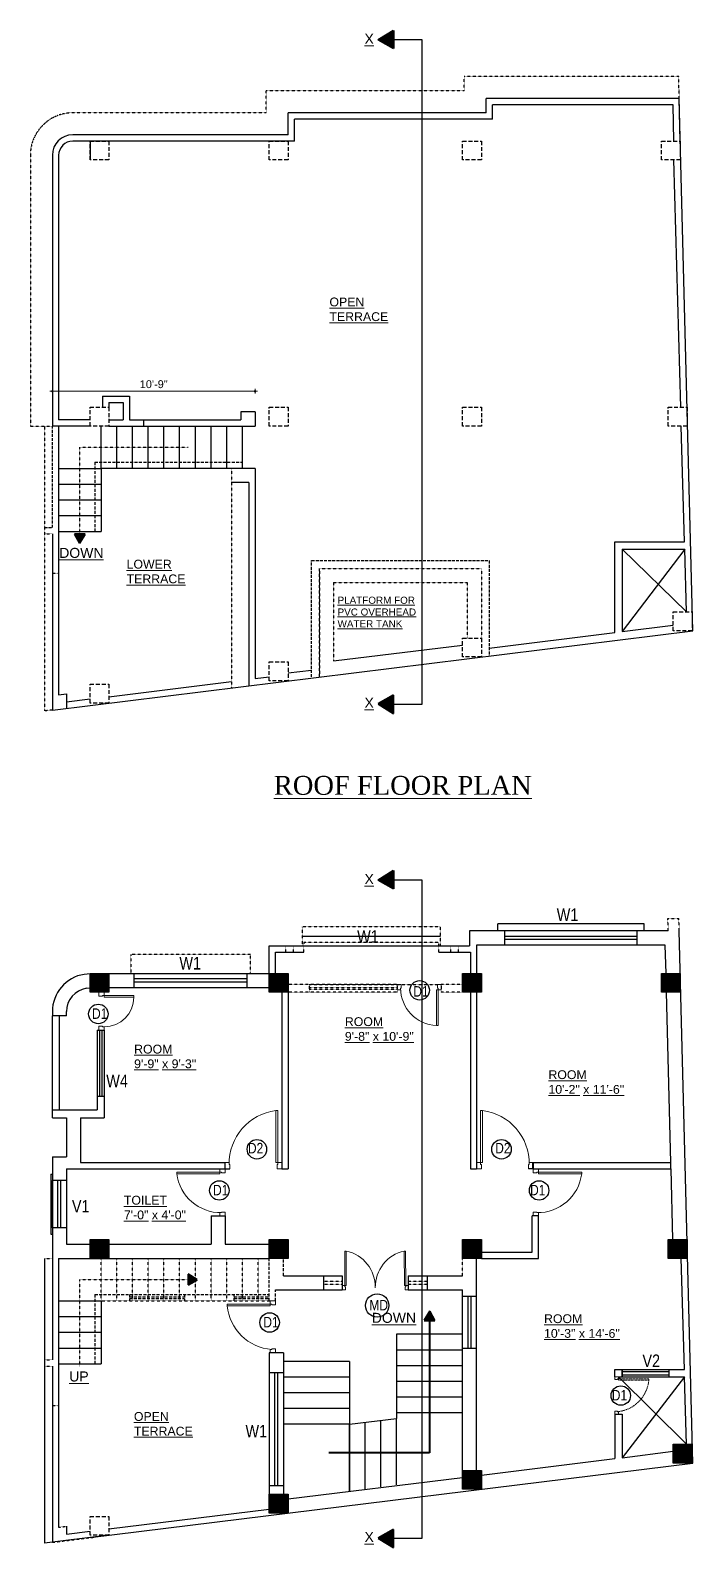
# Model space of a CAD drawing. Header units: inches. Extents: x -111 to 45239, y -6849 to 1261.
# Drawn here: x 16838 to 17260, y -696 to 269 of the extents above; entities that cross this region are included whole.
import ezdxf

# ---------------------------------------------------------------- set-up
doc = ezdxf.new("R2010")
doc.units = ezdxf.units.IN
doc.header["$LTSCALE"] = 0.5
doc.header["$MEASUREMENT"] = 0
doc.header["$PDMODE"] = 66
for name, pattern in [('DASH', [0.35, 0.25, -0.1]), ('DASHED2', [0.375, 0.25, -0.125]), ('HIDDEN', [0.375, 0.25, -0.125])]:
    doc.linetypes.add(name, pattern=pattern)
for name, color, linetype, lineweight in [('door', 202, 'Continuous', 5), ('hatch', 9, 'Continuous', 0), ('TEXT', 220, 'Continuous', 9), ('Text 0.200', 122, 'Continuous', 20), ('Toilet', 7, 'Continuous', 25), ('wall', 20, 'Continuous', 40)]:
    doc.layers.add(name, color=color, linetype=linetype, lineweight=lineweight)
doc.styles.add('ordinary', font='ARIALN.TTF')
doc.styles.get("Standard").update_dxf_attribs({"font": 'arial.ttf'})
doc.dimstyles.new('S8', dxfattribs={"dimtxt": 5, "dimasz": 1, "dimexe": 6, "dimexo": 18, "dimgap": 1.9375, "dimtad": 1, "dimdec": 0, "dimzin": 3, "dimdsep": 46, "dimlunit": 4, "dimtxsty": 'Standard', "dimblk": 'dot 2', "dimcen": 12, "dimse1": 1, "dimse2": 1, "dimclrd": 1, "dimclre": 1, "dimclrt": 256, "dimadec": 0, "dimazin": 0, "dimtfac": 0.75, "dimtdec": 0, "dimtix": 1, "dimtmove": 1, "dimatfit": 3, "dimldrblk": 'DOT', "dimfxl": 1, "dimtolj": 1, "dimtzin": 0, "dimlwd": 9, "dimlwe": 9, "dimarcsym": 0})

# ---------------------------------------------------------------- blocks, each defined once
blk = doc.blocks.new('dot1')
at = {"layer": 'hatch'}
h = blk.add_hatch(color=256, dxfattribs=at)
edge = h.paths.add_edge_path()
edge.add_arc((0, 0), 1, 0, 360)
for p, q in [((3, 0), (-3, 0)), ((0, 3), (0, -3))]:
    blk.add_line(p, q, dxfattribs=at)
blk.add_circle((0, 0), 1, dxfattribs=at)
blk = doc.blocks.new('dot 2')
at = {"layer": 'hatch', "xscale": 0.5, "yscale": 0.5, "zscale": 0.5}
blk.add_blockref('dot1', (0, 0), dxfattribs=at)
blk = doc.blocks.new('*D1003')
at = {"layer": 'Defpoints', "color": 0, "linetype": 'DASH', "ltscale": 0.1, "transparency": 16777216}
for p in [(16981.34, 39.25), (16852.34, 17.14), (16981.34, 17.14)]:
    blk.add_point(p, dxfattribs=at)
at = {"layer": 'Toilet', "color": 1, "lineweight": 9, "ltscale": 0.1, "transparency": 16777216}
blk.add_line((16853.34, 39.25), (16980.34, 39.25), dxfattribs=at)
at = {"layer": 'Toilet', "color": 1, "linetype": 'DASH', "lineweight": 9, "ltscale": 0.1, "transparency": 16777216, "rotation": 180}
blk.add_blockref('dot 2', (16852.34, 39.25), dxfattribs=at)
at = {"layer": 'Toilet', "color": 1, "linetype": 'DASH', "lineweight": 9, "ltscale": 0.1, "transparency": 16777216}
blk.add_blockref('dot 2', (16981.34, 39.25), dxfattribs=at)
at = {"layer": 'Toilet', "linetype": 'DASH', "ltscale": 0.1, "transparency": 16777216, "insert": (16916.84, 43.74), "char_height": 5, "attachment_point": 5}
blk.add_mtext('\\A1;10\'-9"', dxfattribs=at)
blk = doc.blocks.new('_Dot')
at = {"color": 0, "linetype": 'ByBlock', "lineweight": -2}
blk.add_line((-0.5, 0), (-1, 0), dxfattribs=at)
at = {"color": 0, "linetype": 'ByBlock', "const_width": 0.5}
blk.add_lwpolyline([(-0.25, 0, 1), (0.25, 0, 1)], format="xyb", close=True, dxfattribs=at)

msp = doc.modelspace()

# ---------------------------------------------------------------- hatches: boundary and pattern name
at = {"layer": 'Toilet'}
for points in [[(16888.34, -331.05), (16876.34, -331.05), (16876.34, -343.05), (16888.34, -343.05)], [(17002.34, -331.05), (16990.34, -331.05), (16990.34, -343.05), (17002.34, -343.05)], [(17125.34, -331.05), (17113.34, -331.05), (17113.34, -343.05), (17125.34, -343.05)], [(17251.91, -331.05), (17239.91, -331.05), (17239.91, -343.05), (17251.91, -343.05)], [(16888.34, -500.31), (16876.34, -500.31), (16876.34, -512.31), (16888.34, -512.31)], [(17002.34, -500.31), (16990.34, -500.31), (16990.34, -512.31), (17002.34, -512.31)], [(17125.34, -500.31), (17113.34, -500.31), (17113.34, -512.31), (17125.34, -512.31)], [(17256.19, -500.31), (17244.19, -500.31), (17244.19, -512.31), (17256.19, -512.31)], [(17259.48, -630.58), (17247.48, -630.58), (17247.48, -642.58), (17259.48, -642.58)], [(17125.34, -647.19), (17113.34, -647.19), (17113.34, -659.19), (17125.34, -659.19)], [(17002.34, -662.39), (16990.34, -662.39), (16990.34, -674.39), (17002.34, -674.39)]]:
    msp.add_hatch(color=1, dxfattribs=at).paths.add_polyline_path(points)
at = {"layer": 'wall', "ltscale": 5}
h = msp.add_hatch(color=2, dxfattribs=at)
h.dxf.hatch_style = 1
h.paths.add_polyline_path([(17059.64, 262.77), (17069.41, 268.85), (17069.41, 257.32)])
h = msp.add_hatch(color=2, dxfattribs=at)
h.dxf.hatch_style = 1
h.paths.add_polyline_path([(16869.66, -57.4), (16873.23, -51.66), (16866.45, -51.66)])
h = msp.add_hatch(color=2, dxfattribs=at)
h.dxf.hatch_style = 1
h.paths.add_polyline_path([(17059.64, -159.57), (17069.41, -165.64), (17069.41, -154.11)])
h = msp.add_hatch(color=2, dxfattribs=at)
h.dxf.hatch_style = 1
h.paths.add_polyline_path([(17059.64, -271.74), (17069.41, -265.66), (17069.41, -277.19)])
h = msp.add_hatch(color=2, dxfattribs=at)
h.dxf.hatch_style = 1
h.paths.add_polyline_path([(16944.59, -525.99), (16938.84, -522.41), (16938.84, -529.2)])
h = msp.add_hatch(color=2, dxfattribs=at)
h.dxf.hatch_style = 1
h.paths.add_polyline_path([(17092.52, -545.97), (17088.95, -551.72), (17095.73, -551.72)])
h = msp.add_hatch(color=2, dxfattribs=at)
h.dxf.hatch_style = 1
h.paths.add_polyline_path([(17059.64, -690.23), (17069.41, -696.31), (17069.41, -684.78)])

# ---------------------------------------------------------------- linework, layer by layer
at = {"layer": 'door', "ltscale": 0.5}
for p, q in [((16885.34, -345.15), (16885.34, -343.07)), ((16885.34, -345.15), (16885.34, -343.07)), ((16885.34, -346.19), (16904.12, -346.19)), ((16904.12, -346.19), (16904.12, -345.15)), ((17097.76, -341.39), (17099.84, -341.39)), ((17097.76, -341.39), (17099.84, -341.39)), ((17096.72, -364.16), (17097.76, -364.16)), ((16995.84, -451.32), (16998.34, -451.32)), ((16995.84, -451.32), (16998.34, -451.32)), ((17124.84, -451.32), (17122.34, -451.32)), ((17124.84, -451.32), (17122.34, -451.32)), ((16959.01, -457.4), (16959.01, -455.32)), ((16959.01, -457.4), (16959.01, -455.32)), ((17161.67, -457.4), (17161.67, -455.32)), ((17161.67, -457.4), (17161.67, -455.32)), ((17038.49, -529.63), (17036.83, -529.64)), ((17038.49, -529.63), (17036.83, -529.64)), ((17077.18, -529.64), (17078.85, -529.64)), ((17077.18, -529.64), (17078.85, -529.64)), ((16991.01, -541.39), (16991.01, -539.31)), ((16991.01, -541.39), (16991.01, -539.31)), ((17212.66, -589.01), (17212.66, -587.56)), ((17212.66, -589.01), (17212.66, -587.56))]:
    msp.add_line(p, q, dxfattribs=at)
for points in [[(16885.34, -343.07), (16882.01, -343.07), (16882.01, -345.57), (16884.3, -345.57), (16884.3, -345.15), (16885.34, -345.15)], [(16885.34, -343.07), (16882.01, -343.07), (16882.01, -345.57), (16884.3, -345.57), (16884.3, -345.15), (16885.34, -345.15)], [(16904.12, -345.15), (16885.34, -345.15), (16885.34, -346.19), (16904.12, -346.19)], [(16904.12, -345.15), (16885.34, -345.15), (16885.34, -346.19), (16904.12, -346.19)], [(17097.76, -364.16), (17097.76, -341.39), (17096.72, -341.39), (17096.72, -364.16)], [(17097.76, -364.16), (17097.76, -341.39), (17096.72, -341.39), (17096.72, -364.16)], [(17099.84, -341.39), (17099.84, -338.05), (17097.34, -338.05), (17097.34, -340.34), (17097.76, -340.34), (17097.76, -341.39)], [(17099.84, -341.39), (17099.84, -338.05), (17097.34, -338.05), (17097.34, -340.34), (17097.76, -340.34), (17097.76, -341.39)], [(16998.34, -451.32), (16998.34, -455.32), (16995.34, -455.32), (16995.34, -452.57), (16995.84, -452.57), (16995.84, -451.32)], [(16998.34, -451.32), (16998.34, -455.32), (16995.34, -455.32), (16995.34, -452.57), (16995.84, -452.57), (16995.84, -451.32)], [(17122.34, -451.32), (17122.34, -455.32), (17125.34, -455.32), (17125.34, -452.57), (17124.84, -452.57), (17124.84, -451.32)], [(17122.34, -451.32), (17122.34, -455.32), (17125.34, -455.32), (17125.34, -452.57), (17124.84, -452.57), (17124.84, -451.32)], [(16959.01, -455.32), (16962.34, -455.32), (16962.34, -457.82), (16960.05, -457.82), (16960.05, -457.4), (16959.01, -457.4)], [(16959.01, -455.32), (16962.34, -455.32), (16962.34, -457.82), (16960.05, -457.82), (16960.05, -457.4), (16959.01, -457.4)], [(17161.67, -455.32), (17158.34, -455.32), (17158.34, -457.82), (17160.63, -457.82), (17160.63, -457.4), (17161.67, -457.4)], [(17161.67, -455.32), (17158.34, -455.32), (17158.34, -457.82), (17160.63, -457.82), (17160.63, -457.4), (17161.67, -457.4)], [(17036.83, -529.64), (17036.83, -532.31), (17038.83, -532.3), (17038.83, -530.47), (17038.5, -530.47), (17038.49, -529.63)], [(17036.83, -529.64), (17036.83, -532.31), (17038.83, -532.3), (17038.83, -530.47), (17038.5, -530.47), (17038.49, -529.63)], [(17078.85, -529.64), (17078.85, -532.31), (17076.85, -532.31), (17076.85, -530.47), (17077.18, -530.47), (17077.18, -529.64)], [(17078.85, -529.64), (17078.85, -532.31), (17076.85, -532.31), (17076.85, -530.47), (17077.18, -530.47), (17077.18, -529.64)], [(16991.01, -539.31), (16994.34, -539.31), (16994.34, -541.8), (16992.05, -541.8), (16992.05, -541.39), (16991.01, -541.39)], [(16991.01, -539.31), (16994.34, -539.31), (16994.34, -541.8), (16992.05, -541.8), (16992.05, -541.39), (16991.01, -541.39)], [(17212.66, -587.56), (17210.33, -587.56), (17210.33, -589.31), (17211.93, -589.31), (17211.93, -589.01), (17212.66, -589.01)], [(17212.66, -587.56), (17210.33, -587.56), (17210.33, -589.31), (17211.93, -589.31), (17211.93, -589.01), (17212.66, -589.01)]]:
    msp.add_lwpolyline(points, dxfattribs=at)
for points in [[(17073.92, -341.39), (17071.84, -341.39), (17071.84, -338.05), (17074.34, -338.05), (17074.34, -340.34), (17073.92, -340.34)], [(17073.92, -341.39), (17071.84, -341.39), (17071.84, -338.05), (17074.34, -338.05), (17074.34, -340.34), (17073.92, -340.34)], [(16885.34, -364.97), (16885.34, -367.05), (16882.01, -367.05), (16882.01, -364.56), (16884.3, -364.56), (16884.3, -364.97)], [(16885.34, -364.97), (16885.34, -367.05), (16882.01, -367.05), (16882.01, -364.56), (16884.3, -364.56), (16884.3, -364.97)], [(16995.84, -418.32), (16995.84, -451.32), (16994.59, -451.32), (16994.59, -418.32)], [(16995.84, -418.32), (16995.84, -451.32), (16994.59, -451.32), (16994.59, -418.32)], [(17124.84, -418.32), (17124.84, -451.32), (17126.09, -451.32), (17126.09, -418.32)], [(17124.84, -418.32), (17124.84, -451.32), (17126.09, -451.32), (17126.09, -418.32)], [(16964.84, -451.32), (16962.34, -451.32), (16962.34, -455.32), (16965.34, -455.32), (16965.34, -452.57), (16964.84, -452.57)], [(16964.84, -451.32), (16962.34, -451.32), (16962.34, -455.32), (16965.34, -455.32), (16965.34, -452.57), (16964.84, -452.57)], [(17155.84, -451.32), (17158.34, -451.32), (17158.34, -455.32), (17155.34, -455.32), (17155.34, -452.57), (17155.84, -452.57)], [(17155.84, -451.32), (17158.34, -451.32), (17158.34, -455.32), (17155.34, -455.32), (17155.34, -452.57), (17155.84, -452.57)], [(16931.52, -457.4), (16959.01, -457.4), (16959.01, -458.44), (16931.52, -458.44)], [(16931.52, -457.4), (16959.01, -457.4), (16959.01, -458.44), (16931.52, -458.44)], [(17189.16, -457.4), (17161.67, -457.4), (17161.67, -458.44), (17189.16, -458.44)], [(17189.16, -457.4), (17161.67, -457.4), (17161.67, -458.44), (17189.16, -458.44)], [(16959.01, -483.22), (16959.01, -485.31), (16962.34, -485.31), (16962.34, -482.81), (16960.05, -482.81), (16960.05, -483.22)], [(16959.01, -483.22), (16959.01, -485.31), (16962.34, -485.31), (16962.34, -482.81), (16960.05, -482.81), (16960.05, -483.22)], [(17161.67, -483.22), (17161.67, -485.31), (17158.34, -485.31), (17158.34, -482.81), (17160.63, -482.81), (17160.63, -483.22)], [(17161.67, -483.22), (17161.67, -485.31), (17158.34, -485.31), (17158.34, -482.81), (17160.63, -482.81), (17160.63, -483.22)], [(17038.46, -507.62), (17038.49, -529.63), (17039.33, -529.63), (17039.29, -507.62)], [(17038.46, -507.62), (17038.49, -529.63), (17039.33, -529.63), (17039.29, -507.62)], [(17077.15, -507.63), (17077.18, -529.64), (17076.35, -529.64), (17076.31, -507.63)], [(17077.15, -507.63), (17077.18, -529.64), (17076.35, -529.64), (17076.31, -507.63)], [(16963.52, -541.39), (16991.01, -541.39), (16991.01, -542.43), (16963.52, -542.43)], [(16963.52, -541.39), (16991.01, -541.39), (16991.01, -542.43), (16963.52, -542.43)], [(16991.01, -570.21), (16991.01, -572.29), (16994.34, -572.29), (16994.34, -569.79), (16992.05, -569.79), (16992.05, -570.21)], [(16991.01, -570.21), (16991.01, -572.29), (16994.34, -572.29), (16994.34, -569.79), (16992.05, -569.79), (16992.05, -570.21)], [(17212.66, -609.86), (17212.66, -611.32), (17210.33, -611.32), (17210.33, -609.57), (17211.93, -609.57), (17211.93, -609.86)], [(17212.66, -609.86), (17212.66, -611.32), (17210.33, -611.32), (17210.33, -609.57), (17211.93, -609.57), (17211.93, -609.86)]]:
    msp.add_lwpolyline(points, close=True, dxfattribs=at)
at = {"layer": 'door', "linetype": 'DASHED2', "ltscale": 5}
msp.add_lwpolyline([(17231.91, -589.01), (17212.66, -589.01), (17212.66, -589.74), (17231.91, -589.74)], close=True, dxfattribs=at)
msp.add_lwpolyline([(17231.91, -589.01), (17212.66, -589.01), (17212.66, -589.74), (17231.91, -589.74)], close=True, dxfattribs=at)
at = {"layer": 'door', "ltscale": 0.5}
for centre, radius, start, end in [((16885.34, -346.19), 18.78, 270, 0), ((17097.76, -340.34), 23.84, 180, 267.49619), ((16998.79, -452.01), 33.95, 97.1036, 180.94038), ((16998.79, -452.01), 33.95, 97.1036, 180.94038), ((17121.89, -452.01), 33.95, 359.05962, 82.8964), ((17121.89, -452.01), 33.95, 359.05962, 82.8964), ((16959.59, -454.94), 28.28, 187.1036, 270.94038), ((16959.59, -454.94), 28.28, 187.1036, 270.94038), ((17161.1, -454.94), 28.28, 269.05962, 352.8964), ((17161.1, -454.94), 28.28, 269.05962, 352.8964), ((17034.41, -530.54), 23.43, 358.9456, 77.98009), ((17034.41, -530.54), 23.43, 358.9456, 77.98009), ((17081.19, -530.47), 23.36, 102.06041, 181.22741), ((17081.19, -530.47), 23.36, 102.06041, 181.22741), ((16994.37, -539.29), 31.01, 185.80875, 265.71431), ((16994.37, -539.29), 31.01, 185.80875, 265.71431)]:
    msp.add_arc(centre, radius, start, end, dxfattribs=at)
at = {"layer": 'door', "linetype": 'DASHED2', "ltscale": 5}
msp.add_arc((17209.65, -587.62), 22.36, 275.85757, 354.54209, dxfattribs=at)
at = {"layer": 'Toilet'}
for p, q in [((17069.41, 263.08), (17087.51, 263.08)), ((17087.51, 263.08), (17087.51, -159.88)), ((17251.22, 225.39), (17128.34, 225.39)), ((17128.34, 216.39), (17128.34, 225.39)), ((17259.79, -113.14), (17251.22, 225.39)), ((17251.84, 198.39), (17251.22, 225.39)), ((17251.38, 218.38), (17251.22, 225.39)), ((17128.34, 216.39), (17002.34, 216.39)), ((17002.34, 202.39), (17002.34, 216.39)), ((17132.34, 212.39), (17006.34, 212.39)), ((17006.34, 198.39), (17006.34, 212.39)), ((17247.38, 221.39), (17132.34, 221.39)), ((17132.34, 212.39), (17132.34, 221.39)), ((17247.84, 198.3), (17247.31, 221.39)), ((17002.34, 202.39), (16865.34, 202.39)), ((17006.34, 198.39), (16865.34, 198.39)), ((16876.34, 198.39), (16876.34, 186.39)), ((16852.34, 189.39), (16852.34, 17.14)), ((16856.34, 189.39), (16856.34, 21.14)), ((17252.18, 29.14), (17247.76, 186.39)), ((16884.34, 36.14), (16884.34, 29.14)), ((16884.34, 36.14), (16901.34, 36.14)), ((16888.34, 32.14), (16888.34, 29.14)), ((16888.34, 32.14), (16897.34, 32.14)), ((16897.34, 32.14), (16897.34, 21.14)), ((16901.34, 36.14), (16901.34, 21.14)), ((16876.34, 21.14), (16856.34, 21.14)), ((16888.34, 21.14), (16897.34, 21.14)), ((16901.34, 21.14), (16972.34, 21.14)), ((16910.34, 21.14), (16910.34, 17.14)), ((16981.34, 26.14), (16972.34, 26.14)), ((16972.34, 26.14), (16972.34, 21.14)), ((16981.34, 26.14), (16981.34, 17.14)), ((16876.34, 17.14), (16852.34, 17.14)), ((16856.34, 17.14), (16856.34, -153.91)), ((16883.34, -9.86), (16883.34, 17.14)), ((16888.34, 17.14), (16981.34, 17.14)), ((16893.34, -9.86), (16893.34, 17.14)), ((16903.34, -9.86), (16903.34, 17.14)), ((16913.34, -9.86), (16913.34, 17.14)), ((16923.34, -9.86), (16923.34, 17.14)), ((16933.34, -9.86), (16933.34, 17.14)), ((16943.34, -9.86), (16943.34, 17.14)), ((16953.34, -9.86), (16953.34, 17.14)), ((16963.34, -9.86), (16963.34, 17.14)), ((16973.34, -9.86), (16973.34, 17.14)), ((17254.59, -56.61), (17252.52, 17.14)), ((16856.34, -9.86), (16883.34, -9.86)), ((16883.34, -9.86), (16883.34, -49.86)), ((16981.34, -9.86), (16883.34, -9.86)), ((16977.34, -18.86), (16966.34, -18.86)), ((16977.34, -18.86), (16977.34, -148.03)), ((16981.34, -9.86), (16981.34, -143.51)), ((16856.34, -19.86), (16883.34, -19.86)), ((16856.34, -29.86), (16883.34, -29.86)), ((16856.34, -39.86), (16883.34, -39.86)), ((16852.34, -51.48), (16852.34, -163.48)), ((16856.34, -49.86), (16883.34, -49.86)), ((17210.33, -56.61), (17254.59, -56.61)), ((17210.35, -114.21), (17210.33, -56.61)), ((17214.83, -61.11), (17254.72, -61.15)), ((17214.83, -61.11), (17214.83, -113.65)), ((17255.84, -101.14), (17214.83, -61.11)), ((17254.72, -61.15), (17214.83, -113.65)), ((17255.84, -101.14), (17254.72, -61.15)), ((16852.34, -163.48), (17259.79, -113.14)), ((17130.34, -124.09), (17210.35, -114.21)), ((17214.83, -113.65), (17247.48, -109.62)), ((17031.34, -132.29), (17113.34, -122.16)), ((17214.83, -118.69), (17214.83, -118.7)), ((16981.34, -143.51), (16990.34, -142.4)), ((17002.34, -139.91), (17017.34, -138.05)), ((16856.34, -153.91), (16861.34, -153.3)), ((16861.34, -153.3), (16861.34, -162.36)), ((16888.34, -155), (16966.34, -145.36)), ((16861.34, -158.33), (16876.34, -156.48)), ((17087.51, -159.88), (17069.41, -159.88)), ((17069.41, -271.43), (17087.51, -271.43)), ((17087.51, -271.43), (17087.51, -690.54)), ((17011.34, -307.42), (17099.34, -307.42)), ((17244.22, -304.05), (17117.84, -304.05)), ((17117.84, -304.05), (17117.84, -313.42)), ((17228.86, -299.55), (17135.86, -299.55)), ((17135.86, -304.05), (17135.86, -299.55)), ((17228.86, -304.05), (17228.86, -299.55)), ((17259.79, -642.58), (17251.22, -304.05)), ((16990.34, -313.42), (17117.84, -313.42)), ((16990.34, -331.05), (16990.34, -313.42)), ((16994.34, -317.42), (17012.34, -317.42)), ((16994.34, -331.05), (16994.34, -317.42)), ((17098.34, -317.42), (17118.34, -317.42)), ((17118.34, -317.42), (17118.34, -331.05)), ((17242.37, -313.05), (17122.34, -313.05)), ((17122.34, -313.05), (17122.34, -331.05)), ((17242.9, -331.05), (17242.37, -313.05)), ((16872.67, -331.62), (16876.34, -331.05)), ((16876.34, -331.05), (16876.34, -343.05)), ((16888.34, -331.05), (16904.34, -331.05)), ((16975.34, -331.05), (16990.34, -331.05)), ((16874.05, -340.52), (16876.34, -340.16)), ((16888.34, -340.05), (16904.34, -340.05)), ((16975.34, -340.05), (16990.34, -340.05)), ((16998.34, -343.05), (16998.34, -455.31)), ((17002.34, -343.05), (17002.34, -455.31)), ((17118.34, -343.05), (17118.34, -455.32)), ((17122.34, -343.05), (17122.34, -455.32)), ((17246.18, -459.81), (17243.21, -343.05)), ((16852.34, -355.34), (16852.34, -358.05)), ((16861.34, -358.05), (16861.34, -355.34)), ((16861.34, -358.05), (16852.34, -358.05)), ((16852.34, -422.81), (16852.34, -358.05)), ((16856.84, -417.81), (16856.84, -358.05)), ((16880.84, -367.05), (16880.84, -417.81)), ((16880.84, -367.05), (16885.34, -367.05)), ((16882.33, -367.05), (16882.33, -409.05)), ((16883.92, -367.05), (16883.92, -409.05)), ((16885.34, -367.05), (16885.34, -422.81)), ((16880.84, -409.05), (16885.34, -409.05)), ((16852.34, -417.81), (16880.84, -417.81)), ((16852.34, -422.81), (16861.34, -422.81)), ((16861.34, -422.81), (16861.34, -447.81)), ((16870.34, -422.81), (16870.34, -451.31)), ((16870.34, -422.81), (16885.34, -422.81)), ((16852.34, -447.81), (16861.34, -447.81)), ((16852.34, -447.81), (16852.34, -563.31)), ((16870.34, -451.31), (16962.34, -451.31)), ((16962.34, -455.32), (16962.34, -451.32)), ((17158.34, -455.32), (17158.34, -451.31)), ((17158.34, -451.32), (17245.96, -451.32)), ((16861.34, -455.31), (16861.34, -503.31)), ((16861.34, -455.31), (16962.34, -455.31)), ((16962.34, -455.31), (16965.34, -455.31)), ((16998.34, -455.31), (17002.34, -455.31)), ((17002.34, -455.32), (17002.34, -455.32)), ((17118.34, -455.32), (17122.34, -455.32)), ((17158.34, -455.31), (17155.34, -455.31)), ((17158.34, -455.32), (17246.06, -455.32)), ((17247.21, -500.31), (17246.06, -455.32)), ((16953.34, -485.31), (16953.34, -503.31)), ((16953.34, -485.31), (16962.34, -485.31)), ((16962.34, -485.31), (16962.34, -503.31)), ((17157.67, -508.31), (17157.67, -485.31)), ((17161.67, -485.31), (17157.67, -485.31)), ((17161.67, -512.31), (17161.67, -485.31)), ((16861.34, -503.31), (16876.34, -503.31)), ((16888.34, -503.31), (16953.34, -503.31)), ((16962.34, -503.31), (16990.34, -503.31)), ((17125.34, -508.31), (17157.67, -508.31)), ((16847.34, -512.31), (16847.34, -693.54)), ((16856.34, -512.31), (16990.34, -512.31)), ((16856.34, -512.31), (16856.34, -683.36)), ((17122.34, -648.89), (17122.34, -512.31)), ((17125.34, -512.31), (17161.67, -512.31)), ((17254.51, -583.06), (17252.51, -512.18)), ((16999.34, -523.31), (17036.83, -523.31)), ((17024.83, -523.31), (17024.83, -532.31)), ((17036.83, -523.31), (17036.83, -532.31)), ((17078.85, -523.31), (17113.34, -523.31)), ((17078.85, -523.31), (17078.85, -532.31)), ((17090.85, -523.31), (17090.85, -532.31)), ((16856.34, -539.31), (16883.34, -539.31)), ((16883.34, -539.31), (16883.34, -579.31)), ((16994.34, -532.31), (17036.83, -532.31)), ((17078.85, -532.31), (17113.34, -532.31)), ((17113.34, -610.61), (17113.34, -532.31)), ((17113.34, -536.31), (17122.34, -536.31)), ((16856.34, -549.31), (16883.34, -549.31)), ((16856.34, -559.31), (16883.34, -559.31)), ((16852.34, -563.31), (16852.34, -576.92)), ((16856.34, -569.31), (16883.34, -569.31)), ((17113.34, -560.61), (17071.34, -560.61)), ((17071.34, -560.61), (17071.34, -614.1)), ((17113.34, -569.31), (17122.34, -569.31)), ((16990.34, -572.29), (16990.34, -662.39)), ((16999.34, -572.29), (16990.34, -572.29)), ((16999.34, -572.29), (16999.34, -662.39)), ((17041.34, -577.81), (16999.34, -577.81)), ((17041.34, -577.81), (17041.34, -660.13)), ((17113.34, -570.61), (17071.34, -570.61)), ((16852.34, -580.92), (16852.34, -692.92)), ((16856.34, -579.31), (16883.34, -579.31)), ((17041.34, -587.81), (16999.34, -587.81)), ((17113.34, -580.61), (17071.34, -580.61)), ((17210.33, -583.06), (17254.51, -583.06)), ((17210.33, -587.56), (17210.33, -583.06)), ((17212.66, -587.56), (17254.63, -587.6)), ((17255.84, -630.58), (17212.66, -587.56)), ((17212.66, -587.56), (17212.66, -587.56)), ((17254.63, -587.59), (17214.83, -639.07)), ((17214.94, -583.06), (17214.94, -587.56)), ((17255.84, -630.58), (17254.63, -587.59)), ((17041.34, -597.81), (16999.34, -597.81)), ((17113.34, -590.61), (17071.34, -590.61)), ((17041.34, -607.81), (16999.34, -607.81)), ((17113.34, -600.61), (17071.34, -600.61)), ((17041.34, -617.81), (17071.34, -614.1)), ((17051.34, -658.9), (17051.34, -616.58)), ((17061.34, -657.66), (17061.34, -615.34)), ((17113.34, -610.61), (17071.34, -610.61)), ((17071.34, -656.42), (17071.34, -614.1)), ((17113.34, -647.19), (17113.34, -609.45)), ((17210.33, -611.32), (17210.33, -639.63)), ((17210.33, -611.32), (17214.83, -611.32)), ((17214.83, -611.32), (17214.83, -639.07)), ((17041.34, -617.81), (16999.34, -617.81)), ((17041.34, -660.13), (17041.34, -617.81)), ((17214.83, -639.07), (17247.48, -635.03)), ((16876.34, -689.95), (17259.79, -642.58)), ((17125.34, -650.12), (17210.33, -639.63)), ((17002.34, -665.32), (17113.34, -651.61)), ((17214.83, -648.14), (17214.83, -648.14)), ((16888.34, -684.44), (16990.34, -671.84)), ((16861.34, -682.74), (16861.34, -687.78)), ((16888.34, -688.47), (16847.34, -693.54)), ((16861.34, -687.78), (16876.34, -685.92)), ((17087.51, -690.54), (17069.41, -690.54))]:
    msp.add_line(p, q, dxfattribs=at)
at = {"layer": 'Toilet', "color": 1, "linetype": 'DASH', "ltscale": 0.1}
for p, q in [((17250.91, 239.39), (17114.34, 239.39)), ((17114.34, 230.39), (17114.34, 239.39)), ((17251.29, 222.38), (17250.91, 239.39)), ((17114.34, 230.39), (16988.34, 230.39)), ((16988.34, 216.39), (16988.34, 230.39)), ((16988.34, 216.39), (16865.34, 216.39)), ((16838.34, 189.39), (16838.34, 17.14)), ((16838.34, 17.14), (16852.34, 17.14)), ((16847.34, 17.14), (16847.34, -164.09)), ((16869.84, -51.66), (16869.84, 3.64)), ((16869.84, 3.64), (16938.84, 3.64)), ((16966.34, -9.86), (16966.34, -149.39)), ((16847.34, -51.48), (16852.34, -51.48)), ((16852.34, -76.48), (16856.34, -76.48)), ((17022.34, -73.47), (17022.34, -142.47)), ((17022.34, -73.47), (17125.34, -73.47)), ((17022.34, -142.47), (17022.34, -73.47)), ((17125.34, -73.47), (17125.34, -117.75)), ((17031.34, -82.47), (17031.34, -132.29)), ((17031.34, -82.47), (17116.34, -82.47)), ((17116.34, -82.47), (17116.34, -117.75)), ((16852.34, -163.48), (16847.34, -164.09)), ((17244.22, -304.05), (17244.02, -296.06)), ((17244.02, -296.06), (17251.02, -296.06)), ((17251.22, -304.05), (17251.02, -296.06)), ((17099.34, -301.42), (17011.34, -301.42)), ((17011.34, -301.42), (17011.34, -313.42)), ((17099.34, -313.42), (17099.34, -301.42)), ((17000.84, -317.42), (17000.84, -313.42)), ((17005.84, -317.42), (17005.84, -313.42)), ((17098.34, -311.42), (17012.34, -311.42)), ((17012.34, -311.42), (17012.34, -313.42)), ((17012.34, -317.42), (17012.34, -313.42)), ((17098.34, -313.42), (17098.34, -311.42)), ((17098.34, -317.42), (17098.34, -313.42)), ((17105.84, -317.42), (17105.84, -313.42)), ((17110.84, -317.42), (17110.84, -313.42)), ((16978.34, -319.05), (16902.34, -319.05)), ((16902.34, -319.05), (16902.34, -331.05)), ((16978.34, -331.05), (16978.34, -319.05)), ((17071.83, -338.05), (17002.34, -338.05)), ((17071.83, -343.05), (17002.34, -343.05)), ((17015.84, -338.05), (17015.84, -343.05)), ((17015.84, -338.05), (17099.84, -338.05)), ((17015.84, -340.05), (17071.83, -340.05)), ((17015.84, -341.05), (17071.83, -341.05)), ((17071.83, -338.05), (17071.83, -343.05)), ((17113.34, -338.05), (17099.84, -338.05)), ((17099.84, -338.05), (17099.84, -343.05)), ((17113.34, -343.05), (17099.84, -343.05)), ((16847.34, -512.31), (16852.34, -512.31)), ((16883.34, -539.31), (16883.34, -512.31)), ((16893.34, -539.31), (16893.34, -512.31)), ((16903.34, -539.31), (16903.34, -512.31)), ((16913.34, -539.31), (16913.34, -512.31)), ((16923.34, -539.31), (16923.34, -512.31)), ((16933.34, -539.31), (16933.34, -512.31)), ((16943.34, -539.31), (16943.34, -512.31)), ((16953.34, -539.31), (16953.34, -512.31)), ((16963.34, -539.31), (16963.34, -512.31)), ((16973.34, -539.31), (16973.34, -512.31)), ((16983.34, -539.31), (16983.34, -512.31)), ((17113.34, -523.31), (17113.34, -512.31)), ((16869.84, -581.1), (16869.84, -525.81)), ((16869.84, -525.81), (16938.84, -525.81)), ((17024.83, -526.81), (17036.83, -526.81)), ((17024.83, -528.81), (17036.83, -528.81)), ((17078.85, -526.81), (17090.85, -526.81)), ((17078.85, -528.81), (17090.85, -528.81)), ((16883.34, -539.31), (16991.01, -539.31)), ((16847.34, -576.92), (16852.34, -576.92)), ((16847.34, -580.92), (16852.34, -580.92)), ((16852.34, -605.92), (16856.34, -605.92)), ((16856.34, -683.36), (16861.34, -682.74)), ((16852.34, -692.92), (16879.14, -689.61))]:
    msp.add_line(p, q, dxfattribs=at)
at = {"layer": 'Toilet', "color": 1, "linetype": 'DASH', "ltscale": 15}
for p, q in [((16852.34, -47.48), (16852.34, 17.14)), ((16847.34, -47.48), (16852.34, -47.48)), ((17017.34, -68.47), (17130.34, -68.47)), ((17017.34, -142.47), (17017.34, -68.47)), ((17130.34, -68.47), (17130.34, -129.13))]:
    msp.add_line(p, q, dxfattribs=at)
at = {"layer": 'Toilet', "linetype": 'HIDDEN', "ltscale": 15}
for p, q in [((16879.34, -5.86), (16879.34, -49.86)), ((16879.34, -5.86), (16973.34, -5.86)), ((16990.34, -539.31), (16990.34, -512.31)), ((16999.34, -523.31), (16999.34, -512.31)), ((16879.34, -535.31), (16879.34, -579.31)), ((16879.34, -535.31), (16990.34, -535.31)), ((16901.34, -535.31), (16901.34, -539.31)), ((16901.34, -536.81), (16936.34, -536.81)), ((16901.34, -537.81), (16936.34, -537.81)), ((16936.34, -535.31), (16936.34, -539.31)), ((16968.01, -539.31), (16968.01, -535.31)), ((16968.01, -536.81), (16990.34, -536.81)), ((16968.01, -537.81), (16990.34, -537.81)), ((16994.34, -539.31), (16994.34, -532.31))]:
    msp.add_line(p, q, dxfattribs=at)
at = {"layer": 'Toilet', "color": 3}
for p, q in [((17140.36, -313.05), (17140.36, -304.05)), ((17224.36, -304.05), (17140.36, -304.05)), ((17224.36, -307.55), (17140.36, -307.55)), ((17224.36, -304.05), (17224.36, -313.05)), ((17224.36, -309.55), (17140.36, -309.55)), ((17224.36, -313.05), (17140.36, -313.05)), ((16902.34, -331.05), (16978.34, -331.05)), ((16904.34, -340.05), (16904.34, -331.05)), ((16976.34, -334.55), (16904.34, -334.55)), ((16976.34, -336.55), (16904.34, -336.55)), ((16976.34, -340.05), (16976.34, -331.05)), ((16904.34, -340.05), (16976.34, -340.05)), ((16851.34, -458.81), (16851.34, -496.81)), ((16851.34, -458.81), (16852.34, -458.81)), ((16861.34, -462.81), (16852.34, -462.81)), ((16852.34, -492.81), (16852.34, -462.81)), ((16855.84, -492.81), (16855.84, -462.81)), ((16857.84, -492.81), (16857.84, -462.81)), ((16861.34, -462.81), (16861.34, -492.81)), ((16851.34, -496.81), (16852.34, -496.81)), ((16861.34, -492.81), (16852.34, -492.81)), ((17116.84, -569.31), (17116.84, -536.31)), ((17118.84, -569.31), (17118.84, -536.31)), ((16990.34, -584.87), (16999.34, -584.87)), ((16990.34, -584.87), (16990.34, -656.87)), ((16993.84, -656.87), (16993.84, -584.87)), ((16995.84, -656.87), (16995.84, -584.87)), ((16999.34, -584.87), (16999.34, -656.87)), ((17214.94, -587.56), (17214.94, -583.06)), ((17214.94, -584.31), (17244.94, -584.31)), ((17214.94, -586.31), (17244.94, -586.31)), ((17244.94, -587.56), (17244.94, -583.06)), ((16990.34, -656.87), (16999.34, -656.87))]:
    msp.add_line(p, q, dxfattribs=at)
at = {"layer": 'Toilet', "linetype": 'HIDDEN', "ltscale": 20}
for points in [[(16876.34, 198.39), (16888.34, 198.39), (16888.34, 186.39), (16876.34, 186.39)], [(16990.34, 198.39), (17002.34, 198.39), (17002.34, 186.39), (16990.34, 186.39)], [(17113.34, 198.39), (17125.34, 198.39), (17125.34, 186.39), (17113.34, 186.39)], [(17239.91, 198.39), (17251.91, 198.39), (17251.91, 186.39), (17239.91, 186.39)], [(16876.34, 29.14), (16888.34, 29.14), (16888.34, 17.14), (16876.34, 17.14)], [(16990.34, 29.14), (17002.34, 29.14), (17002.34, 17.14), (16990.34, 17.14)], [(17113.34, 29.14), (17125.34, 29.14), (17125.34, 17.14), (17113.34, 17.14)], [(17244.19, 29.14), (17256.19, 29.14), (17256.19, 17.14), (17244.19, 17.14)], [(17247.48, -101.14), (17259.48, -101.14), (17259.48, -113.14), (17247.48, -113.14)], [(17113.34, -117.75), (17125.34, -117.75), (17125.34, -129.75), (17113.34, -129.75)], [(16990.34, -132.94), (17002.34, -132.94), (17002.34, -144.94), (16990.34, -144.94)], [(16876.34, -147.03), (16888.34, -147.03), (16888.34, -159.03), (16876.34, -159.03)], [(16876.34, -676.47), (16888.34, -676.47), (16888.34, -688.47), (16876.34, -688.47)]]:
    msp.add_lwpolyline(points, close=True, dxfattribs=at)
at = {"layer": 'Toilet'}
for points in [[(16876.34, -331.05), (16888.34, -331.05), (16888.34, -343.05), (16876.34, -343.05)], [(16990.34, -331.05), (17002.34, -331.05), (17002.34, -343.05), (16990.34, -343.05)], [(17113.34, -331.05), (17125.34, -331.05), (17125.34, -343.05), (17113.34, -343.05)], [(17239.91, -331.05), (17251.91, -331.05), (17251.91, -343.05), (17239.91, -343.05)], [(16876.34, -500.31), (16888.34, -500.31), (16888.34, -512.31), (16876.34, -512.31)], [(16990.34, -500.31), (17002.34, -500.31), (17002.34, -512.31), (16990.34, -512.31)], [(17113.34, -500.31), (17125.34, -500.31), (17125.34, -512.31), (17113.34, -512.31)], [(17244.19, -500.31), (17256.19, -500.31), (17256.19, -512.31), (17244.19, -512.31)], [(17247.48, -630.58), (17259.48, -630.58), (17259.48, -642.58), (17247.48, -642.58)], [(17113.34, -647.19), (17125.34, -647.19), (17125.34, -659.19), (17113.34, -659.19)], [(16990.34, -662.39), (17002.34, -662.39), (17002.34, -674.39), (16990.34, -674.39)]]:
    msp.add_lwpolyline(points, close=True, dxfattribs=at)
for centre, radius in [((17086.08, -341.79), 6.19), ((16881.6, -356.83), 6.19), ((16982.53, -442.9), 6.19), ((17138.15, -442.9), 6.19), ((16958.6, -469.08), 6.19), ((17162.08, -469.08), 6.19), ((17059.06, -542.29), 7.43), ((16990.6, -553.07), 6.19), ((17214.06, -599.57), 6.19)]:
    msp.add_circle(centre, radius, dxfattribs=at)
at = {"layer": 'Toilet', "color": 1, "linetype": 'DASH', "ltscale": 0.1}
msp.add_arc((16865.34, 189.39), 27, 90, 180, dxfattribs=at)
at = {"layer": 'Toilet'}
for centre, radius, start in [((16865.34, 189.39), 13, 90), ((16865.34, 189.39), 9, 90), ((16876.34, -355.34), 24, 98.79162), ((16876.34, -355.34), 15, 98.79162)]:
    msp.add_arc(centre, radius, start, 180, dxfattribs=at)
at = {"layer": 'wall', "color": 1, "ltscale": 5}
for p, q in [((17059.64, 262.77), (17069.41, 268.85)), ((17069.41, 257.32), (17059.64, 262.77)), ((17069.41, 268.85), (17069.41, 257.32)), ((16873.23, -51.66), (16866.45, -51.66)), ((16866.45, -51.66), (16869.66, -57.4)), ((16869.66, -57.4), (16873.23, -51.66)), ((17069.41, -154.11), (17059.64, -159.57)), ((17069.41, -165.64), (17069.41, -154.11)), ((17059.64, -159.57), (17069.41, -165.64)), ((17059.64, -271.74), (17069.41, -265.66)), ((17069.41, -265.66), (17069.41, -277.19)), ((17069.41, -277.19), (17059.64, -271.74)), ((16944.59, -525.99), (16938.84, -522.41)), ((16938.84, -522.41), (16938.84, -529.2)), ((16938.84, -529.2), (16944.59, -525.99)), ((17092.52, -545.97), (17088.95, -551.72)), ((17095.73, -551.72), (17092.52, -545.97)), ((17088.95, -551.72), (17095.73, -551.72)), ((17092.34, -551.72), (17092.34, -635.95)), ((17092.34, -635.95), (17028.29, -635.95)), ((17069.41, -684.78), (17059.64, -690.23)), ((17069.41, -696.31), (17069.41, -684.78)), ((17059.64, -690.23), (17069.41, -696.31))]:
    msp.add_line(p, q, dxfattribs=at)
at = {"layer": 'wall', "ltscale": 5}
msp.add_line((17158.34, -455.32), (17158.34, -451.32), dxfattribs=at)
msp.add_line((17158.34, -455.32), (17158.34, -451.32), dxfattribs=at)
msp.add_line((17158.34, -455.32), (17158.34, -451.32), dxfattribs=at)
msp.add_line((17158.34, -455.32), (17158.34, -451.32), dxfattribs=at)
msp.add_line((17158.34, -455.32), (17158.34, -451.32), dxfattribs=at)
msp.add_line((17158.34, -455.32), (17158.34, -451.32), dxfattribs=at)

# ---------------------------------------------------------------- texts
at = {"layer": 'door', "ltscale": 0.5, "style": 'ordinary'}
for s, insert, char_height, width, attachment_point, rotation in [('W1', (17173.29, -297.71), 8, 4.3538, 7, 0), ('W1', (17046.28, -311.53), 8, 4.3538, 7, 0), ('W1', (16933.18, -328.55), 8, 4.3538, 7, 0), ('D1', (16877.6, -353.27), 6.664, 3.6268, 1, 360), ('W4', (16886.65, -403.43), 8, 4.3538, 7, 0), ('D1', (16954.6, -465.52), 6.664, 3.6268, 1, 360), ('D1', (17166.08, -465.52), 6.664, 3.6268, 3, 0), ('V1', (16864.8, -483.11), 8, 4.3538, 7, 0), ('D1', (16986.6, -549.51), 6.664, 3.6268, 1, 360), ('V2', (17227.82, -581.47), 8, 4.3538, 7, 0), ('D1', (17218.07, -596.01), 6.664, 3.6268, 3, 0), ('W1', (16975.25, -626.2), 8, 4.3538, 7, 0)]:
    msp.add_mtext(s, dxfattribs=dict(at, insert=insert, char_height=char_height, width=width, attachment_point=attachment_point, rotation=rotation))
at = {"layer": 'door', "ltscale": 0.5, "char_height": 6.664, "width": 3.6268, "style": 'ordinary'}
for s, insert, attachment_point in [('D1', (17082.02, -345.79), 7), ('D2', (16986.55, -438.85), 3), ('D2', (17134.13, -438.85), 1), ('MD', (17054.08, -538.7), 1)]:
    msp.add_mtext(s, dxfattribs=dict(at, insert=insert, attachment_point=attachment_point))
at = {"layer": 'TEXT'}
for s, insert, char_height, width, attachment_point in [('{\\LX}', (17056.93, 260.27), 6.378, 70.6779, 9), ('{\\LOPEN\\PTERRACE}', (17028.66, 83.84), 5.609, 62.1621, 7), ('{\\LDOWN\\fArial TUR|b0|i0|c162|p34; }', (16884.91, -66.83), 6.3775, 70.6779, 9), ('{\\LLOWER\\fArial TUR|b0|i0|c162|p34;\\PTERRACE}', (16899.6, -82.95), 5.6091, 62.1621, 7), ('{\\fArial TUR|b0|i0|c162|p34;\\LPLATFORM FOR \\fArial TUR|b0|i0|c0|p34;PVC \\fArial TUR|b0|i0|c162|p34;OVERHEAD WATER TANK}', (17033.84, -110.91), 4.5, 50.8101, 7), ('{\\LX}', (17056.93, -162.06), 6.378, 70.6779, 9), ('{\\LX}', (17056.93, -274.23), 6.378, 70.6779, 9), ('{\\fArial TUR|b0|i0|c162|p34;\\LROOM\\P\\fArial TUR|b0|i0|c0|p34;9\\fArial TUR|b0|i0|c162|p34;\'-\\fArial TUR|b0|i0|c0|p34;8\\fArial TUR|b0|i0|c162|p34;" x 1\\fArial TUR|b0|i0|c0|p34;0\\fArial TUR|b0|i0|c162|p34;\'-\\fArial TUR|b0|i0|c0|p34;9\\fArial TUR|b0|i0|c162|p34;"}', (17038.48, -373.96), 5.60913, 62.1621, 7), ('{\\fArial TUR|b0|i0|c162|p34;\\LROOM\\P\\fArial TUR|b0|i0|c0|p34;9\\fArial TUR|b0|i0|c162|p34;\'-\\fArial TUR|b0|i0|c0|p34;9\\fArial TUR|b0|i0|c162|p34;" x \\fArial TUR|b0|i0|c0|p34;9\\fArial TUR|b0|i0|c162|p34;\'-\\fArial TUR|b0|i0|c0|p34;3\\fArial TUR|b0|i0|c162|p34;"}', (16904.38, -391.43), 5.60913, 62.1621, 7), ('{\\fArial TUR|b0|i0|c162|p34;\\LROOM\\P\\fArial TUR|b0|i0|c0|p34;10\\fArial TUR|b0|i0|c162|p34;\'-\\fArial TUR|b0|i0|c0|p34;2\\fArial TUR|b0|i0|c162|p34;" x 1\\fArial TUR|b0|i0|c0|p34;1\\fArial TUR|b0|i0|c162|p34;\'-\\fArial TUR|b0|i0|c0|p34;6\\fArial TUR|b0|i0|c162|p34;"}', (17168.01, -407.68), 5.60913, 62.1621, 7), ('{\\fArial TUR|b0|i0|c162|p34;\\LTOILET\\P\\fArial TUR|b0|i0|c0|p34;7\\fArial TUR|b0|i0|c162|p34;\'-\\fArial TUR|b0|i0|c0|p34;0\\fArial TUR|b0|i0|c162|p34;" x \\fArial TUR|b0|i0|c0|p34;4\\fArial TUR|b0|i0|c162|p34;\'-0"}', (16897.87, -487.52), 5.60913, 62.1621, 7), ('{\\LDOWN\\fArial TUR|b0|i0|c162|p34; }', (17083.79, -553.39), 6.3775, 70.6779, 9), ('{\\fArial TUR|b0|i0|c162|p34;\\LROOM\\P1\\fArial TUR|b0|i0|c0|p34;0\\fArial TUR|b0|i0|c162|p34;\'-\\fArial TUR|b0|i0|c0|p34;3\\fArial TUR|b0|i0|c162|p34;" x 1\\fArial TUR|b0|i0|c0|p34;4\\fArial TUR|b0|i0|c162|p34;\'-\\fArial TUR|b0|i0|c0|p34;6\\fArial TUR|b0|i0|c162|p34;"}', (17165.22, -562.9), 5.60913, 62.1621, 7), ('{\\LUP }', (16875.46, -590.69), 6.378, 70.6779, 9), ('{\\LOPEN\\PTERRACE}', (16904.25, -625.09), 5.609, 62.1621, 7), ('{\\LX}', (17056.93, -692.72), 6.378, 70.6779, 9)]:
    msp.add_mtext(s, dxfattribs=dict(at, insert=insert, char_height=char_height, width=width, attachment_point=attachment_point))
at = {"layer": 'Text 0.200', "ltscale": 10, "insert": (17075.37, -185.4), "char_height": 12, "width": 191.0164, "attachment_point": 2}
msp.add_mtext('{\\fTimes New Roman|b0|i0|c0|p18;\\L\\PROOF FLOOR PLAN}', dxfattribs=at)

# ---------------------------------------------------------------- dimensions: what is measured, and where the dimension line sits
at = {"layer": 'Toilet', "color": 1, "linetype": 'DASH', "ltscale": 0.1}
dim = msp.add_linear_dim(base=(16981.34, 39.25), p1=(16852.34, 17.14), p2=(16981.34, 17.14), dimstyle='S8', override={"dimfxl": 2, "dimfxlon": 1, "dimarcsym": 1}, dxfattribs=at)
dim.commit()
dim.dimension.update_dxf_attribs({"geometry": '*D1003', "text_midpoint": (16916.84, 43.74)})

doc.saveas('drawing.dxf')
